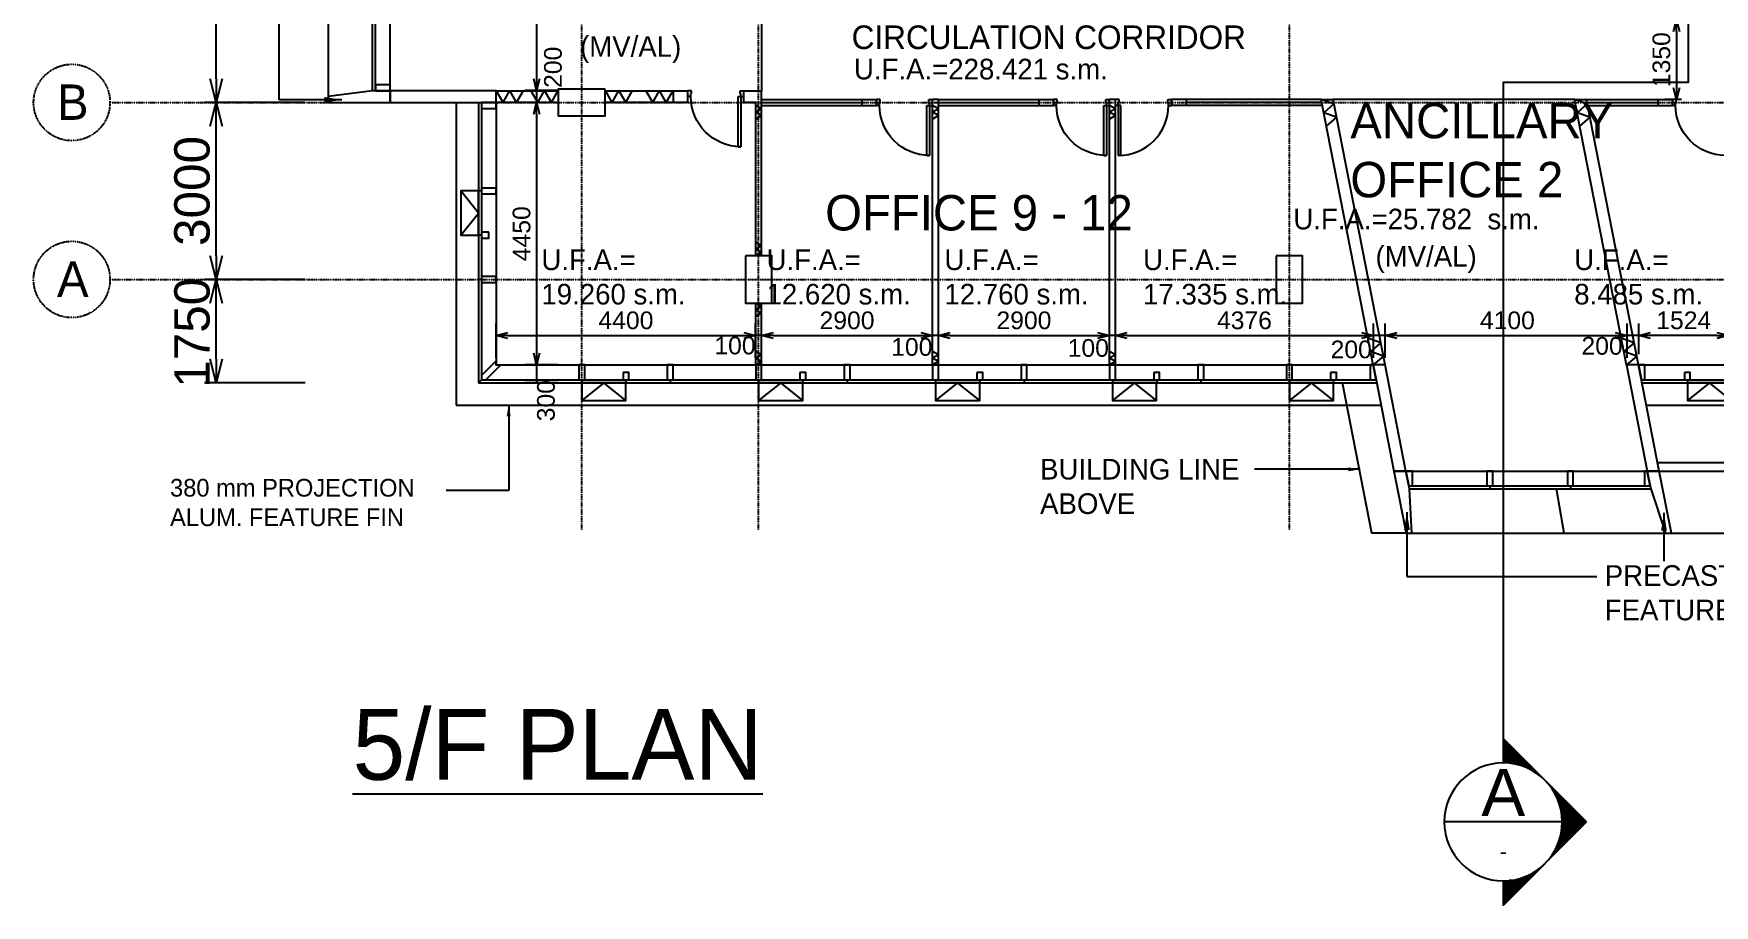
# Model space of a CAD drawing. Header units: millimetres. Extents: x 451 to 50135, y 300 to 56041.
# Drawn here: x 451 to 28955, y 300 to 15077 of the extents above; entities that cross this region are included whole.
import ezdxf
from ezdxf.enums import TextEntityAlignment as Align

# ---------------------------------------------------------------- set-up
doc = ezdxf.new("R2010")
doc.units = ezdxf.units.MM
doc.linetypes.add('DASHDOT', pattern=[1, 0.5, -0.25, 0, -0.25])
doc.layers.get('0').update_dxf_attribs({"color": 8})
doc.layers.get('Defpoints').update_dxf_attribs({"color": 8})
for name, color, linetype in [('DLN020__', 8, 'DASHDOT'), ('DLN030', 8, 'Continuous'), ('DLN030_1', 8, 'Continuous'), ('DLN040__', 8, 'Continuous'), ('DLN041_1', 8, 'Continuous'), ('DLN041__', 8, 'Continuous'), ('DLN052__', 8, 'Continuous'), ('DLN061__1', 8, 'Continuous'), ('DLN210__', 8, 'Continuous'), ('DLN220__', 8, 'Continuous'), ('DLN280__', 8, 'Continuous'), ('DLN314__', 8, 'Continuous'), ('DLN324__', 8, 'Continuous'), ('DLN325__', 8, 'Continuous'), ('FITDOOR', 8, 'Continuous'), ('MARK', 8, 'Continuous')]:
    doc.layers.add(name, color=color, linetype=linetype)
doc.styles.add('A_IAS_GRID$0$Standard', font='txt')
doc.styles.add('ROMANS', font='swissl.ttf')
doc.styles.add('SWIS721LT450', font='swissl.ttf')
doc.styles.add('SWIS721LT750', font='swissl.ttf')
doc.dimstyles.new('INTDIM', dxfattribs={"dimscale": 200, "dimtxt": 2.25, "dimasz": 1.5, "dimexe": 1, "dimexo": 0, "dimgap": 1, "dimtad": 1, "dimdec": 0, "dimrnd": 1, "dimzin": 1, "dimdsep": 46, "dimtxsty": 'SWIS721LT450', "dimcen": 1, "dimclrd": 256, "dimclre": 256, "dimclrt": 256, "dimaunit": 1, "dimadec": 3, "dimazin": 0, "dimtfac": 1, "dimtdec": 0, "dimtix": 1, "dimtmove": 2, "dimatfit": 0, "dimfxl": 1, "dimtolj": 1, "dimtzin": 0, "dimarcsym": 0})

# ---------------------------------------------------------------- blocks, each defined once
blk = doc.blocks.new('DIMARR')
for p, q in [((-1, 0.25), (0, 0)), ((-1, 0), (0, 0)), ((0, 0), (-1, -0.25))]:
    blk.add_line(p, q)
blk = doc.blocks.new('*D135')
at = {"layer": 'Defpoints', "color": 0, "transparency": 16777216}
for p in [(3548, 13910), (5257, 13910), (5257, 10910)]:
    blk.add_point(p, dxfattribs=at)
at = {"layer": 'DLN030_1', "lineweight": -2, "transparency": 16777216}
for p, q in [((5057, 13910), (3348, 13910)), ((3548, 11310), (3548, 13510)), ((5057, 10910), (3348, 10910))]:
    blk.add_line(p, q, dxfattribs=at)
at = {"layer": 'DLN030_1', "lineweight": -2, "transparency": 16777216, "xscale": 400, "yscale": 400, "zscale": 400}
for p, rotation in [((3548, 13910), 90), ((3548, 10910), 270)]:
    blk.add_blockref('DIMARR', p, dxfattribs=dict(at, rotation=rotation))
at = {"layer": 'DLN030_1', "transparency": 16777216, "insert": (3140, 12410), "char_height": 600, "attachment_point": 5, "rotation": 90, "style": 'SWIS721LT450'}
blk.add_mtext('\\A1;3000', dxfattribs=at)
blk = doc.blocks.new('*D136')
at = {"layer": 'Defpoints', "color": 0, "transparency": 16777216}
for p in [(3548, 22910), (5257, 22910), (5257, 13910)]:
    blk.add_point(p, dxfattribs=at)
at = {"layer": 'DLN030_1', "lineweight": -2, "transparency": 16777216}
for p, q in [((5057, 22910), (3348, 22910)), ((3548, 14310), (3548, 22510)), ((5057, 13910), (3348, 13910))]:
    blk.add_line(p, q, dxfattribs=at)
at = {"layer": 'DLN030_1', "lineweight": -2, "transparency": 16777216, "xscale": 400, "yscale": 400, "zscale": 400}
for p, rotation in [((3548, 22910), 90), ((3548, 13910), 270)]:
    blk.add_blockref('DIMARR', p, dxfattribs=dict(at, rotation=rotation))
at = {"layer": 'DLN030_1', "transparency": 16777216, "insert": (3140, 18410), "char_height": 600, "attachment_point": 5, "rotation": 90, "style": 'SWIS721LT450'}
blk.add_mtext('\\A1;9000', dxfattribs=at)
blk = doc.blocks.new('*D143')
at = {"layer": 'Defpoints', "color": 0, "transparency": 16777216}
for p in [(3548, 10910), (5257, 10910), (5257, 9160)]:
    blk.add_point(p, dxfattribs=at)
at = {"layer": 'DLN030_1', "lineweight": -2, "transparency": 16777216}
for p, q in [((5057, 10910), (3348, 10910)), ((3548, 9560), (3548, 10510)), ((5057, 9160), (3348, 9160))]:
    blk.add_line(p, q, dxfattribs=at)
at = {"layer": 'DLN030_1', "lineweight": -2, "transparency": 16777216, "xscale": 400, "yscale": 400, "zscale": 400}
for p, rotation in [((3548, 10910), 90), ((3548, 9160), 270)]:
    blk.add_blockref('DIMARR', p, dxfattribs=dict(at, rotation=rotation))
at = {"layer": 'DLN030_1', "transparency": 16777216, "insert": (3140, 10006), "char_height": 600, "attachment_point": 5, "rotation": 90, "style": 'SWIS721LT450'}
blk.add_mtext('\\A1;1750', dxfattribs=at)
blk = doc.blocks.new('*D164')
at = {"layer": 'Defpoints', "color": 0, "transparency": 16777216}
for p in [(27473, 9961), (23373, 9379), (27473, 9379)]:
    blk.add_point(p, dxfattribs=at)
at = {"layer": 'DLN030', "lineweight": -2, "transparency": 16777216}
for p, q in [((23373, 9579), (23373, 10161)), ((27473, 9579), (27473, 10161)), ((23573, 9961), (27273, 9961))]:
    blk.add_line(p, q, dxfattribs=at)
at = {"layer": 'DLN030', "lineweight": -2, "transparency": 16777216, "xscale": 200, "yscale": 200, "zscale": 200, "rotation": 180}
blk.add_blockref('DIMARR', (23373, 9961), dxfattribs=at)
at = {"layer": 'DLN030', "lineweight": -2, "transparency": 16777216, "xscale": 200, "yscale": 200, "zscale": 200}
blk.add_blockref('DIMARR', (27473, 9961), dxfattribs=at)
at = {"layer": 'DLN030', "transparency": 16777216, "insert": (25444, 10215), "char_height": 300, "attachment_point": 5, "style": 'SWIS721LT450'}
blk.add_mtext('\\A1;4100', dxfattribs=at)
blk = doc.blocks.new('*D166')
at = {"layer": 'Defpoints', "color": 0, "transparency": 16777216}
for p in [(23173, 9961), (18796, 9379), (23173, 9379)]:
    blk.add_point(p, dxfattribs=at)
at = {"layer": 'DLN030', "lineweight": -2, "transparency": 16777216}
for p, q in [((18796, 9579), (18796, 10161)), ((23173, 9579), (23173, 10161)), ((18996, 9961), (22973, 9961))]:
    blk.add_line(p, q, dxfattribs=at)
at = {"layer": 'DLN030', "lineweight": -2, "transparency": 16777216, "xscale": 200, "yscale": 200, "zscale": 200, "rotation": 180}
blk.add_blockref('DIMARR', (18796, 9961), dxfattribs=at)
at = {"layer": 'DLN030', "lineweight": -2, "transparency": 16777216, "xscale": 200, "yscale": 200, "zscale": 200}
blk.add_blockref('DIMARR', (23173, 9961), dxfattribs=at)
at = {"layer": 'DLN030', "transparency": 16777216, "insert": (20985, 10215), "char_height": 300, "attachment_point": 5, "style": 'SWIS721LT450'}
blk.add_mtext('\\A1;4376', dxfattribs=at)
blk = doc.blocks.new('*D167')
at = {"layer": 'Defpoints', "color": 0, "transparency": 16777216}
for p in [(18696, 9961), (15796, 9379), (18696, 9379)]:
    blk.add_point(p, dxfattribs=at)
at = {"layer": 'DLN030', "lineweight": -2, "transparency": 16777216}
for p, q in [((15796, 9579), (15796, 10161)), ((18696, 9579), (18696, 10161)), ((15996, 9961), (18496, 9961))]:
    blk.add_line(p, q, dxfattribs=at)
at = {"layer": 'DLN030', "lineweight": -2, "transparency": 16777216, "xscale": 200, "yscale": 200, "zscale": 200, "rotation": 180}
blk.add_blockref('DIMARR', (15796, 9961), dxfattribs=at)
at = {"layer": 'DLN030', "lineweight": -2, "transparency": 16777216, "xscale": 200, "yscale": 200, "zscale": 200}
blk.add_blockref('DIMARR', (18696, 9961), dxfattribs=at)
at = {"layer": 'DLN030', "transparency": 16777216, "insert": (17246, 10215), "char_height": 300, "attachment_point": 5, "style": 'SWIS721LT450'}
blk.add_mtext('\\A1;2900', dxfattribs=at)
blk = doc.blocks.new('*D168')
at = {"layer": 'Defpoints', "color": 0, "transparency": 16777216}
for p in [(15696, 9961), (12796, 9379), (15696, 9379)]:
    blk.add_point(p, dxfattribs=at)
at = {"layer": 'DLN030', "lineweight": -2, "transparency": 16777216}
for p, q in [((12796, 9579), (12796, 10161)), ((15696, 9579), (15696, 10161)), ((12996, 9961), (15496, 9961))]:
    blk.add_line(p, q, dxfattribs=at)
at = {"layer": 'DLN030', "lineweight": -2, "transparency": 16777216, "xscale": 200, "yscale": 200, "zscale": 200, "rotation": 180}
blk.add_blockref('DIMARR', (12796, 9961), dxfattribs=at)
at = {"layer": 'DLN030', "lineweight": -2, "transparency": 16777216, "xscale": 200, "yscale": 200, "zscale": 200}
blk.add_blockref('DIMARR', (15696, 9961), dxfattribs=at)
at = {"layer": 'DLN030', "transparency": 16777216, "insert": (14246, 10215), "char_height": 300, "attachment_point": 5, "style": 'SWIS721LT450'}
blk.add_mtext('\\A1;2900', dxfattribs=at)
blk = doc.blocks.new('*D169')
at = {"layer": 'Defpoints', "color": 0, "transparency": 16777216}
for p in [(23173, 9961), (23173, 9379), (23373, 9379)]:
    blk.add_point(p, dxfattribs=at)
at = {"layer": 'DLN030', "lineweight": -2, "transparency": 16777216}
for p, q in [((23173, 9579), (23173, 10161)), ((23373, 9579), (23373, 10161)), ((23373, 9961), (23173, 9961))]:
    blk.add_line(p, q, dxfattribs=at)
at = {"layer": 'DLN030', "transparency": 16777216, "insert": (22796, 9722), "char_height": 300, "attachment_point": 5, "style": 'SWIS721LT450'}
blk.add_mtext('\\A1;200', dxfattribs=at)
blk = doc.blocks.new('*D170')
at = {"layer": 'Defpoints', "color": 0, "transparency": 16777216}
for p in [(18696, 9961), (18696, 9379), (18796, 9379)]:
    blk.add_point(p, dxfattribs=at)
at = {"layer": 'DLN030', "lineweight": -2, "transparency": 16777216}
for p, q in [((18696, 9579), (18696, 10161)), ((18796, 9579), (18796, 10161)), ((18796, 9961), (18696, 9961))]:
    blk.add_line(p, q, dxfattribs=at)
at = {"layer": 'DLN030', "transparency": 16777216, "insert": (18337, 9747), "char_height": 300, "attachment_point": 5, "style": 'SWIS721LT450'}
blk.add_mtext('\\A1;100', dxfattribs=at)
blk = doc.blocks.new('*D171')
at = {"layer": 'Defpoints', "color": 0, "transparency": 16777216}
for p in [(15696, 9961), (15696, 9379), (15796, 9379)]:
    blk.add_point(p, dxfattribs=at)
at = {"layer": 'DLN030', "lineweight": -2, "transparency": 16777216}
for p, q in [((15696, 9579), (15696, 10161)), ((15796, 9579), (15796, 10161)), ((15796, 9961), (15696, 9961))]:
    blk.add_line(p, q, dxfattribs=at)
at = {"layer": 'DLN030', "transparency": 16777216, "insert": (15344, 9764), "char_height": 300, "attachment_point": 5, "style": 'SWIS721LT450'}
blk.add_mtext('\\A1;100', dxfattribs=at)
blk = doc.blocks.new('*D172')
at = {"layer": 'Defpoints', "color": 0, "transparency": 16777216}
for p in [(12696, 9961), (12696, 9379), (12796, 9379)]:
    blk.add_point(p, dxfattribs=at)
at = {"layer": 'DLN030', "lineweight": -2, "transparency": 16777216}
for p, q in [((12696, 9579), (12696, 10161)), ((12796, 9579), (12796, 10161)), ((12796, 9961), (12696, 9961))]:
    blk.add_line(p, q, dxfattribs=at)
at = {"layer": 'DLN030', "transparency": 16777216, "insert": (12345, 9788), "char_height": 300, "attachment_point": 5, "style": 'SWIS721LT450'}
blk.add_mtext('\\A1;100', dxfattribs=at)
blk = doc.blocks.new('*D173')
at = {"layer": 'Defpoints', "color": 0, "transparency": 16777216}
for p in [(12696, 9961), (8296, 9379), (12696, 9379)]:
    blk.add_point(p, dxfattribs=at)
at = {"layer": 'DLN030', "lineweight": -2, "transparency": 16777216}
for p, q in [((8296, 9579), (8296, 10161)), ((12696, 9579), (12696, 10161)), ((8496, 9961), (12496, 9961))]:
    blk.add_line(p, q, dxfattribs=at)
at = {"layer": 'DLN030', "lineweight": -2, "transparency": 16777216, "xscale": 200, "yscale": 200, "zscale": 200, "rotation": 180}
blk.add_blockref('DIMARR', (8296, 9961), dxfattribs=at)
at = {"layer": 'DLN030', "lineweight": -2, "transparency": 16777216, "xscale": 200, "yscale": 200, "zscale": 200}
blk.add_blockref('DIMARR', (12696, 9961), dxfattribs=at)
at = {"layer": 'DLN030', "transparency": 16777216, "insert": (10496, 10215), "char_height": 300, "attachment_point": 5, "style": 'SWIS721LT450'}
blk.add_mtext('\\A1;4400', dxfattribs=at)
blk = doc.blocks.new('*D188')
at = {"layer": 'Defpoints', "color": 0, "transparency": 16777216}
for p in [(9548, 18210), (8982, 14110), (9548, 14110)]:
    blk.add_point(p, dxfattribs=at)
at = {"layer": 'DLN030', "lineweight": -2, "transparency": 16777216}
for p, q in [((9348, 18210), (8782, 18210)), ((8982, 18010), (8982, 14310)), ((9348, 14110), (8782, 14110))]:
    blk.add_line(p, q, dxfattribs=at)
at = {"layer": 'DLN030', "lineweight": -2, "transparency": 16777216, "xscale": 200, "yscale": 200, "zscale": 200}
for p, rotation in [((8982, 18210), 90), ((8982, 14110), 270)]:
    blk.add_blockref('DIMARR', p, dxfattribs=dict(at, rotation=rotation))
at = {"layer": 'DLN030', "transparency": 16777216, "insert": (8727, 16160), "char_height": 300, "attachment_point": 5, "rotation": 90, "style": 'SWIS721LT450'}
blk.add_mtext('\\A1;4100', dxfattribs=at)
blk = doc.blocks.new('*D189')
at = {"layer": 'Defpoints', "color": 0, "transparency": 16777216}
for p in [(9548, 14110), (8982, 13910), (9548, 13910)]:
    blk.add_point(p, dxfattribs=at)
at = {"layer": 'DLN030', "lineweight": -2, "transparency": 16777216}
for p, q in [((9348, 14110), (8782, 14110)), ((8982, 14110), (8982, 13910)), ((9348, 13910), (8782, 13910))]:
    blk.add_line(p, q, dxfattribs=at)
at = {"layer": 'DLN030', "transparency": 16777216, "insert": (9260, 14506), "char_height": 300, "attachment_point": 5, "rotation": 90, "style": 'SWIS721LT450'}
blk.add_mtext('\\A1;200', dxfattribs=at)
blk = doc.blocks.new('*D190')
at = {"layer": 'Defpoints', "color": 0, "transparency": 16777216}
for p in [(9548, 13910), (8982, 9460), (9548, 9460)]:
    blk.add_point(p, dxfattribs=at)
at = {"layer": 'DLN030', "lineweight": -2, "transparency": 16777216}
for p, q in [((9348, 13910), (8782, 13910)), ((8982, 13710), (8982, 9660)), ((9348, 9460), (8782, 9460))]:
    blk.add_line(p, q, dxfattribs=at)
at = {"layer": 'DLN030', "lineweight": -2, "transparency": 16777216, "xscale": 200, "yscale": 200, "zscale": 200}
for p, rotation in [((8982, 13910), 90), ((8982, 9460), 270)]:
    blk.add_blockref('DIMARR', p, dxfattribs=dict(at, rotation=rotation))
at = {"layer": 'DLN030', "transparency": 16777216, "insert": (8727, 11685), "char_height": 300, "attachment_point": 5, "rotation": 90, "style": 'SWIS721LT450'}
blk.add_mtext('\\A1;4450', dxfattribs=at)
blk = doc.blocks.new('*D191')
at = {"layer": 'Defpoints', "color": 0, "transparency": 16777216}
for p in [(9548, 9460), (8982, 9160), (9548, 9160)]:
    blk.add_point(p, dxfattribs=at)
at = {"layer": 'DLN030', "lineweight": -2, "transparency": 16777216}
for p, q in [((9348, 9460), (8782, 9460)), ((8982, 9460), (8982, 9160)), ((9348, 9160), (8782, 9160))]:
    blk.add_line(p, q, dxfattribs=at)
at = {"layer": 'DLN030', "transparency": 16777216, "insert": (9141, 8855), "char_height": 300, "attachment_point": 5, "rotation": 90, "style": 'SWIS721LT450'}
blk.add_mtext('\\A1;300', dxfattribs=at)
blk = doc.blocks.new('*D195')
at = {"layer": 'Defpoints', "color": 0, "transparency": 16777216}
for p in [(27673, 9961), (27673, 9570), (29196, 9444)]:
    blk.add_point(p, dxfattribs=at)
at = {"layer": 'DLN030', "lineweight": -2, "transparency": 16777216}
for p, q in [((27673, 9770), (27673, 10161)), ((29196, 9644), (29196, 10161)), ((28996, 9961), (27873, 9961))]:
    blk.add_line(p, q, dxfattribs=at)
at = {"layer": 'DLN030', "lineweight": -2, "transparency": 16777216, "xscale": 200, "yscale": 200, "zscale": 200, "rotation": 180}
blk.add_blockref('DIMARR', (27673, 9961), dxfattribs=at)
at = {"layer": 'DLN030', "lineweight": -2, "transparency": 16777216, "xscale": 200, "yscale": 200, "zscale": 200}
blk.add_blockref('DIMARR', (29196, 9961), dxfattribs=at)
at = {"layer": 'DLN030', "transparency": 16777216, "insert": (28435, 10215), "char_height": 300, "attachment_point": 5, "style": 'SWIS721LT450'}
blk.add_mtext('\\A1;1524', dxfattribs=at)
blk = doc.blocks.new('*D197')
at = {"layer": 'Defpoints', "color": 0, "transparency": 16777216}
for p in [(27473, 9961), (27473, 9454), (27673, 9444)]:
    blk.add_point(p, dxfattribs=at)
at = {"layer": 'DLN030', "lineweight": -2, "transparency": 16777216}
for p, q in [((27473, 9654), (27473, 10161)), ((27673, 9644), (27673, 10161)), ((27673, 9961), (27473, 9961))]:
    blk.add_line(p, q, dxfattribs=at)
at = {"layer": 'DLN030', "transparency": 16777216, "insert": (27050, 9782), "char_height": 300, "attachment_point": 5, "style": 'SWIS721LT450'}
blk.add_mtext('\\A1;200', dxfattribs=at)
blk = doc.blocks.new('DR1CR2')
at = {"layer": 'FITDOOR'}
for p, q in [((-50, 0), (-50, -50)), ((-50, 0), (0, 0)), ((0, 0), (0, -25)), ((-62.5, -50), (-50, -50)), ((-62.5, -50), (-62.5, -100)), ((-62.5, -100), (0, -100)), ((-12, -25), (0, -25)), ((-12, -75), (0, -75)), ((0, -75), (0, -100))]:
    blk.add_line(p, q, dxfattribs=at)
blk = doc.blocks.new('DR1AD')
at = {"layer": 'FITDOOR'}
for p, q in [((-45, 1), (0, 1)), ((-45, 1), (-45, 0)), ((0, 0), (0, 1)), ((-45, 0), (0, 0))]:
    blk.add_line(p, q, dxfattribs=at)
blk = doc.blocks.new('DR1AM')
at = {"layer": 'FITDOOR'}
blk.add_arc((0, 0), 1, 90, 180, dxfattribs=at)
blk = doc.blocks.new('DR1CL2')
at = {"layer": 'FITDOOR'}
for p, q in [((50, 0), (0, 0)), ((0, 0), (0, -25)), ((50, 0), (50, -50)), ((12, -25), (0, -25)), ((0, -75), (0, -100)), ((12, -75), (0, -75)), ((62.5, -100), (0, -100)), ((62.5, -50), (50, -50)), ((62.5, -50), (62.5, -100))]:
    blk.add_line(p, q, dxfattribs=at)
blk = doc.blocks.new('*D65')
at = {"layer": 'Defpoints', "color": 0, "transparency": 16777216}
for p in [(28885, 15310), (28312, 13960), (28597, 13960)]:
    blk.add_point(p, dxfattribs=at)
at = {"layer": 'DLN030', "lineweight": -2, "transparency": 16777216}
for p, q in [((28685, 15310), (28112, 15310)), ((28312, 15110), (28312, 14160)), ((28397, 13960), (28112, 13960))]:
    blk.add_line(p, q, dxfattribs=at)
at = {"layer": 'DLN030', "lineweight": -2, "transparency": 16777216, "xscale": 200, "yscale": 200, "zscale": 200}
for p, rotation in [((28312, 15310), 90), ((28312, 13960), 270)]:
    blk.add_blockref('DIMARR', p, dxfattribs=dict(at, rotation=rotation))
at = {"layer": 'DLN030', "transparency": 16777216, "insert": (28058, 14635), "char_height": 300, "attachment_point": 5, "rotation": 90, "style": 'SWIS721LT450'}
blk.add_mtext('\\A1;1350', dxfattribs=at)
blk = doc.blocks.new('*X23')
for p, q in [((65877, 54738), (66066, 54738)), ((65889, 54750), (66066, 54750)), ((65902, 54762), (66066, 54762)), ((65914, 54775), (66066, 54775)), ((65927, 54788), (66066, 54788)), ((65939, 54800), (66066, 54800)), ((65952, 54812), (66066, 54812)), ((65964, 54825), (66066, 54825)), ((65977, 54838), (66066, 54838)), ((65989, 54850), (66066, 54850)), ((66002, 54862), (66066, 54862)), ((66014, 54875), (66066, 54875)), ((66027, 54888), (66066, 54888)), ((66039, 54900), (66066, 54900)), ((66052, 54912), (66066, 54912)), ((66064, 54925), (66066, 54925)), ((65664, 54525), (65708, 54525)), ((65677, 54538), (65732, 54538)), ((65689, 54550), (65758, 54550)), ((65702, 54562), (65788, 54562)), ((65714, 54575), (65821, 54575)), ((65727, 54588), (65861, 54588)), ((65739, 54600), (65912, 54600)), ((65752, 54612), (65993, 54612)), ((65764, 54625), (66066, 54625)), ((65777, 54638), (66066, 54638)), ((65789, 54650), (66066, 54650)), ((65802, 54662), (66066, 54662)), ((65814, 54675), (66066, 54675)), ((65827, 54688), (66066, 54688)), ((65839, 54700), (66066, 54700)), ((65852, 54712), (66066, 54712)), ((65864, 54725), (66066, 54725)), ((65439, 54300), (65454, 54300)), ((65452, 54312), (65463, 54312)), ((65464, 54325), (65473, 54325)), ((65477, 54338), (65483, 54338)), ((65489, 54350), (65493, 54350)), ((65502, 54362), (65504, 54362)), ((65514, 54375), (65515, 54375)), ((65527, 54388), (65527, 54388)), ((65552, 54412), (65552, 54412)), ((65564, 54425), (65566, 54425)), ((65577, 54438), (65580, 54438)), ((65589, 54450), (65595, 54450)), ((65602, 54462), (65611, 54462)), ((65614, 54475), (65628, 54475)), ((65627, 54488), (65646, 54488)), ((65639, 54500), (65665, 54500)), ((65652, 54512), (65686, 54512)), ((65227, 54088), (65349, 54088)), ((65239, 54100), (65353, 54100)), ((65252, 54112), (65357, 54112)), ((65264, 54125), (65362, 54125)), ((65277, 54138), (65367, 54138)), ((65289, 54150), (65372, 54150)), ((65302, 54162), (65377, 54162)), ((65314, 54175), (65382, 54175)), ((65327, 54188), (65388, 54188)), ((65339, 54200), (65394, 54200)), ((65352, 54212), (65401, 54212)), ((65364, 54225), (65407, 54225)), ((65377, 54238), (65414, 54238)), ((65389, 54250), (65422, 54250)), ((65402, 54262), (65429, 54262)), ((65414, 54275), (65437, 54275)), ((65427, 54288), (65445, 54288)), ((65014, 53875), (65316, 53875)), ((65027, 53888), (65316, 53888)), ((65039, 53900), (65317, 53900)), ((65052, 53912), (65317, 53912)), ((65064, 53925), (65318, 53925)), ((65077, 53938), (65319, 53938)), ((65089, 53950), (65321, 53950)), ((65102, 53962), (65322, 53962)), ((65114, 53975), (65324, 53975)), ((65127, 53988), (65326, 53988)), ((65139, 54000), (65328, 54000)), ((65152, 54012), (65330, 54012)), ((65164, 54025), (65333, 54025)), ((65177, 54038), (65336, 54038)), ((65189, 54050), (65339, 54050)), ((65202, 54062), (65342, 54062)), ((65214, 54075), (65346, 54075)), ((65009, 53862), (65316, 53862)), ((65021, 53850), (65316, 53850)), ((65034, 53838), (65316, 53838)), ((65046, 53825), (65317, 53825)), ((65059, 53812), (65318, 53812)), ((65071, 53800), (65319, 53800)), ((65084, 53788), (65320, 53788)), ((65096, 53775), (65321, 53775)), ((65109, 53762), (65323, 53762)), ((65121, 53750), (65325, 53750)), ((65134, 53738), (65327, 53738)), ((65146, 53725), (65329, 53725)), ((65159, 53712), (65332, 53712)), ((65171, 53700), (65334, 53700)), ((65184, 53688), (65337, 53688)), ((65196, 53675), (65341, 53675)), ((65209, 53662), (65344, 53662)), ((65221, 53650), (65348, 53650)), ((65234, 53638), (65352, 53638)), ((65246, 53625), (65356, 53625)), ((65259, 53612), (65360, 53612)), ((65271, 53600), (65365, 53600)), ((65284, 53588), (65369, 53588)), ((65296, 53575), (65375, 53575)), ((65309, 53562), (65380, 53562)), ((65321, 53550), (65386, 53550)), ((65334, 53538), (65392, 53538)), ((65346, 53525), (65398, 53525)), ((65359, 53512), (65404, 53512)), ((65371, 53500), (65411, 53500)), ((65384, 53488), (65418, 53488)), ((65396, 53475), (65426, 53475)), ((65409, 53462), (65434, 53462)), ((65421, 53450), (65442, 53450)), ((65434, 53438), (65450, 53438)), ((65446, 53425), (65459, 53425)), ((65459, 53412), (65469, 53412)), ((65471, 53400), (65478, 53400)), ((65484, 53388), (65488, 53388)), ((65496, 53375), (65499, 53375)), ((65509, 53362), (65510, 53362)), ((65521, 53350), (65522, 53350)), ((65546, 53325), (65546, 53325)), ((65559, 53312), (65560, 53312)), ((65571, 53300), (65574, 53300)), ((65584, 53288), (65589, 53288)), ((65596, 53275), (65604, 53275)), ((65609, 53262), (65621, 53262)), ((65621, 53250), (65638, 53250)), ((65634, 53238), (65657, 53238)), ((65646, 53225), (65677, 53225)), ((65659, 53212), (65698, 53212)), ((65671, 53200), (65721, 53200)), ((65684, 53188), (65746, 53188)), ((65696, 53175), (65774, 53175)), ((65709, 53162), (65806, 53162)), ((65721, 53150), (65843, 53150)), ((65734, 53138), (65888, 53138)), ((65746, 53125), (65950, 53125)), ((65759, 53112), (66066, 53112)), ((65771, 53100), (66066, 53100)), ((65784, 53088), (66066, 53088)), ((65796, 53075), (66066, 53075)), ((65809, 53062), (66066, 53062)), ((65821, 53050), (66066, 53050)), ((65834, 53038), (66066, 53038)), ((65846, 53025), (66066, 53025)), ((65859, 53012), (66066, 53012)), ((65871, 53000), (66066, 53000)), ((65884, 52988), (66066, 52988)), ((65896, 52975), (66066, 52975)), ((65909, 52962), (66066, 52962)), ((65921, 52950), (66066, 52950)), ((65934, 52938), (66066, 52938)), ((65946, 52925), (66066, 52925)), ((65959, 52912), (66066, 52912)), ((65971, 52900), (66066, 52900)), ((65984, 52888), (66066, 52888)), ((65996, 52875), (66066, 52875)), ((66009, 52862), (66066, 52862)), ((66021, 52850), (66066, 52850)), ((66034, 52838), (66066, 52838)), ((66046, 52825), (66066, 52825)), ((66059, 52812), (66066, 52812))]:
    blk.add_line(p, q)
blk = doc.blocks.new('SECDR')
at = {"layer": 'MARK'}
for p, q in [((0, 0), (0, -1)), ((1.414, -2), (0, -0.586)), ((1, -2), (-1, -2)), ((1.414, -2), (0, -3.414)), ((0, -3), (0, -3.414))]:
    blk.add_line(p, q, dxfattribs=at)
for start, end in [(90, 270), (270, 90)]:
    blk.add_arc((0, -2), 1, start, end, dxfattribs=at)
at = {"layer": 'MARK', "xscale": 0.001333333333604969, "yscale": 0.001333333333604969, "zscale": 0.001333333333604969, "rotation": 180}
blk.add_blockref('*X23', (88.088, 69.821), dxfattribs=at)
at = {"layer": 'MARK', "style": 'ROMANS'}
for tag, height, p in [('SECDR1', 0.8, (0, -1.5)), ('SECDR2', 0.267, (0, -2.5))]:
    blk.add_attdef(tag, text='', height=height, dxfattribs=at).set_placement(p, align=Align.MIDDLE)
blk = doc.blocks.new('A$C75032E79')
at = {"layer": 'DLN314__', "ltscale": 0.05}
blk.add_lwpolyline([(-750, 0), (0, 0), (0, 300), (-750, 300)], close=True, dxfattribs=at)
blk.add_lwpolyline([(-750, 300), (-375, 0), (0, 300)], dxfattribs=at)
blk = doc.blocks.new('MAGENTA')
at = {"layer": 'DLN314__'}
blk.add_line((-212508, -468222), (-212508, -468172), dxfattribs=at)
blk.add_lwpolyline([(-212458, -468472), (-212458, -468222), (-212558, -468222), (-212558, -468472)], close=True, dxfattribs=at)
blk = doc.blocks.new('MAGETA-2')
at = {"layer": 'DLN314__'}
blk.add_line((-211908, -468637), (-211908, -468587), dxfattribs=at)
blk.add_lwpolyline([(-211858, -468762), (-211858, -468637), (-211958, -468637), (-211958, -468762)], close=True, dxfattribs=at)
blk = doc.blocks.new('MAGENTA-3')
at = {"layer": 'DLN314__'}
blk.add_line((-214208, -468222), (-214258, -468172), dxfattribs=at)
blk.add_lwpolyline([(-213958, -468543), (-213958, -468472), (-213887, -468472), (-214137, -468222), (-214208, -468222), (-214208, -468293)], close=True, dxfattribs=at)
blk = doc.blocks.new('w')
at = {"layer": 'DLN061__1'}
for p, q in [((-380707, -515975), (-380854, -515719)), ((-380707, -515975), (-380559, -515719)), ((-380411, -515975), (-380559, -515719)), ((-380411, -515975), (-380263, -515719))]:
    blk.add_line(p, q, dxfattribs=at)

msp = doc.modelspace()

# ---------------------------------------------------------------- linework, layer by layer
at = {"layer": 'DLN020__'}
for p, q in [((9746.5, 6659.8), (9746.5, 51909.8)), ((12746.5, 6659.8), (12746.5, 51909.8)), ((21746.5, 6659.8), (21746.5, 51909.8)), ((1746.5, 13909.8), (45496.5, 13909.8)), ((1746.5, 10909.8), (45496.5, 10909.8))]:
    msp.add_line(p, q, dxfattribs=at)
for centre in [(1098.9, 13909.8), (1098.9, 10909.8)]:
    msp.add_circle(centre, 647.6, dxfattribs=at)
at = {"layer": 'DLN052__', "ltscale": 0.05}
msp.add_lwpolyline([(28509.6, 17021.2), (28509.6, 14248.3), (25374.5, 14248.3), (25374.5, 3714.3)], dxfattribs=at)
at = {"layer": 'DLN210__'}
for p, q in [((5446.5, 18309.8), (5446.5, 14010.4)), ((27991.2, 7809.8), (38246.5, 7809.8)), ((28020.6, 7659.8), (38246.5, 7659.8)), ((26409, 6609.8), (26275.1, 7359.8)), ((23826.5, 6609.8), (28126.5, 6609.8)), ((28226.5, 6609.8), (38246.5, 6609.8))]:
    msp.add_line(p, q, dxfattribs=at)
for points in [[(6496.5, 14109.8), (6246.5, 14109.8), (6196.5, 14109.8), (5446.5, 14010.4), (5446.5, 13909.8), (6496.5, 13909.8)], [(23783.2, 7359.8), (23724.4, 7659.8), (23520.6, 7659.8), (23726.5, 6609.8), (23826.5, 6609.8)], [(28020.6, 7659.8), (27816.8, 7659.8), (27865.8, 7409.8), (27875.6, 7359.8), (28126.5, 6609.8), (28226.5, 6609.8)]]:
    msp.add_lwpolyline(points, close=True, dxfattribs=at)
at = {"layer": 'DLN220__', "ltscale": 0.05}
for p, q in [((12796.5, 18209.8), (12796.5, 14109.8)), ((26581.5, 13959.8), (22489.1, 13959.8))]:
    msp.add_line(p, q, dxfattribs=at)
at = {"layer": 'DLN220__'}
for p, q in [((8296.5, 14109.8), (9346.5, 14109.8)), ((10146.5, 14109.8), (11546.5, 14109.8)), ((11296.5, 14109.8), (11296.5, 13909.8)), ((11546.5, 13909.8), (11546.5, 14109.8)), ((12496.5, 14109.8), (12796.5, 14109.8)), ((12496.5, 13909.8), (12496.5, 14109.8)), ((12796.5, 11309.8), (12796.5, 14109.8)), ((9346.5, 13909.8), (8296.5, 13909.8)), ((11546.5, 13909.8), (10146.5, 13909.8)), ((12696.5, 13909.8), (12496.5, 13909.8)), ((12696.5, 11309.8), (12696.5, 13909.8)), ((14496.5, 13959.8), (14746.5, 13959.8)), ((14496.5, 13959.8), (14496.5, 13859.8)), ((14496.5, 13859.8), (14746.5, 13859.8)), ((14746.5, 13859.8), (14746.5, 13959.8)), ((14746.5, 13859.8), (14746.5, 13959.8)), ((14746.5, 13859.8), (14746.5, 13959.8)), ((14746.5, 13859.8), (14746.5, 13959.8)), ((14746.5, 13959.8), (14746.5, 13859.8)), ((14746.5, 13959.8), (14746.5, 13859.8)), ((15796.5, 13959.8), (15696.5, 13959.8)), ((15696.5, 9459.8), (15696.5, 13959.8)), ((15796.5, 9459.8), (15796.5, 13959.8)), ((17496.5, 13959.8), (17746.5, 13959.8)), ((17496.5, 13959.8), (17496.5, 13859.8)), ((17496.5, 13859.8), (17746.5, 13859.8)), ((17746.5, 13859.8), (17746.5, 13959.8)), ((17746.5, 13959.8), (17746.5, 13859.8)), ((17746.5, 13959.8), (17746.5, 13859.8)), ((18796.5, 13959.8), (18696.5, 13959.8)), ((18696.5, 9459.8), (18696.5, 13959.8)), ((18796.5, 9459.8), (18796.5, 13959.8)), ((19746.5, 13859.8), (19746.5, 13959.8)), ((19746.5, 13959.8), (19746.5, 13859.8)), ((19996.5, 13959.8), (19746.5, 13959.8)), ((19746.5, 13959.8), (19746.5, 13859.8)), ((19996.5, 13859.8), (19746.5, 13859.8)), ((19996.5, 13959.8), (19996.5, 13859.8)), ((22285.3, 13959.8), (22489.1, 13959.8)), ((23167.7, 9459.8), (22285.3, 13959.8)), ((23371.5, 9459.8), (22489.1, 13959.8)), ((27463.9, 9459.8), (26581.5, 13959.8)), ((26581.5, 13959.8), (26785.3, 13959.8)), ((27667.7, 9459.8), (26785.3, 13959.8)), ((27996.5, 13959.8), (28246.5, 13959.8)), ((27996.5, 13959.8), (27996.5, 13859.8)), ((27996.5, 13859.8), (28246.5, 13859.8)), ((28246.5, 13859.8), (28246.5, 13959.8)), ((28246.5, 13959.8), (28246.5, 13859.8)), ((28246.5, 13959.8), (28246.5, 13859.8)), ((12696.5, 9459.8), (12696.5, 10509.8)), ((12796.5, 9459.8), (12796.5, 10509.8))]:
    msp.add_line(p, q, dxfattribs=at)
at = {"layer": 'DLN220__', "ltscale": 0.05}
msp.add_lwpolyline([(23726.5, 6609.8), (23146.4, 6609.8), (22646.4, 9159.8)], dxfattribs=at)
at = {"layer": 'DLN280__'}
for points in [[(8296.5, 14109.8), (6496.5, 14109.8), (6496.5, 13909.8), (8296.5, 13909.8)], [(10146.5, 14134.8), (9346.5, 14134.8), (9346.5, 13684.8), (10146.5, 13684.8)], [(12521.5, 11309.8), (12521.5, 10509.8), (12971.5, 10509.8), (12971.5, 11309.8)], [(21521.5, 11309.8), (21521.5, 10509.8), (21971.5, 10509.8), (21971.5, 11309.8)], [(23371.5, 9459.8), (23167.7, 9459.8), (23216.7, 9209.8), (23520.6, 7659.8), (23724.4, 7659.8)], [(27667.7, 9459.8), (27463.9, 9459.8), (27816.8, 7659.8), (28020.6, 7659.8)]]:
    msp.add_lwpolyline(points, close=True, dxfattribs=at)
at = {"layer": 'DLN314__'}
for p, q in [((6196.5, 14109.8), (6196.5, 18209.8)), ((6246.5, 14109.8), (6246.5, 18209.8)), ((6496.5, 14109.8), (6496.5, 18209.8)), ((7616.5, 13909.8), (7616.5, 8779.8)), ((7996.5, 13909.8), (7996.5, 9159.8)), ((8046.5, 13909.8), (8046.5, 9209.8)), ((8296.5, 13909.8), (8296.5, 9459.8)), ((8296.5, 9459.8), (23167.7, 9459.8)), ((27667.7, 9459.8), (42696.5, 9459.8)), ((7996.5, 9159.8), (23226.5, 9159.8)), ((8046.5, 9209.8), (23216.7, 9209.8)), ((27716.7, 9209.8), (42946.5, 9209.8)), ((27726.5, 9159.8), (42996.5, 9159.8)), ((7616.5, 8779.8), (23301, 8779.8)), ((27801, 8779.8), (43376.5, 8779.8)), ((23724.4, 7659.8), (27816.8, 7659.8)), ((23773.4, 7409.8), (27865.8, 7409.8)), ((23783.2, 7359.8), (27875.6, 7359.8)), ((23783.2, 7359.8), (27875.6, 7359.8))]:
    msp.add_line(p, q, dxfattribs=at)
for points in [[(6496.5, 14209.8), (6246.5, 14209.8), (6246.5, 14109.8), (6496.5, 14109.8)], [(8296.5, 13909.8), (8046.5, 13909.8), (8046.5, 13809.8), (8296.5, 13809.8)], [(23117.7, 9459.8), (23117.7, 9209.8), (23216.7, 9209.8), (23167.7, 9459.8)], [(27667.7, 9459.8), (27716.7, 9209.8), (27776.5, 9209.8), (27776.5, 9459.8)], [(23724.4, 7659.8), (23773.4, 7409.8), (23833.2, 7409.8), (23833.2, 7659.8)], [(27766.8, 7659.8), (27766.8, 7409.8), (27865.8, 7409.8), (27816.8, 7659.8)]]:
    msp.add_lwpolyline(points, close=True, dxfattribs=at)
at = {"layer": 'DLN324__'}
for p, q in [((12796.5, 13959.8), (14496.5, 13959.8)), ((12796.5, 13909.8), (14496.5, 13909.8)), ((12796.5, 13859.8), (14496.5, 13859.8)), ((15796.5, 13959.8), (17496.5, 13959.8)), ((15796.5, 13909.8), (17496.5, 13909.8)), ((15796.5, 13859.8), (17496.5, 13859.8)), ((22285.3, 13959.8), (19996.5, 13959.8)), ((22295.1, 13909.8), (19996.5, 13909.8)), ((22304.9, 13859.8), (19996.5, 13859.8)), ((26785.3, 13959.8), (27996.5, 13959.8)), ((26795.1, 13909.8), (27996.5, 13909.8)), ((26804.9, 13859.8), (27996.5, 13859.8))]:
    msp.add_line(p, q, dxfattribs=at)

# ---------------------------------------------------------------- block references
at = {"layer": 'DLN052__', "ltscale": 0.05, "xscale": 1000, "yscale": 1000, "zscale": 1000}
msp.add_blockref('SECDR', (25374.5, 3714.3), dxfattribs=at).add_auto_attribs({'SECDR1': 'A', 'SECDR2': '-'})
at = {"layer": 'DLN061__1', "xscale": 0.78125, "yscale": 0.78125, "zscale": 0.78125}
for p in [(305839, 417015.6), (306427.2, 417015.6), (307689, 417015.6), (308377.2, 417015.6)]:
    msp.add_blockref('w', p, dxfattribs=at)
at = {"layer": 'DLN061__1'}
for p, xscale, yscale, zscale, rotation in [((-430258, 227956.7), 0.7812500000071383, 0.7812500000071383, 0.7812500000071383, 101.0946761573562), ((-425961.8, 227956.7), 0.7812500000071383, 0.7812500000071383, 0.7812500000071383, 101.0946761573562), ((-188756.4, 162400.1), 0.390625, 0.390625, 0.390625, 90), ((-185756.4, 162400.1), 0.390625, 0.390625, 0.390625, 90), ((-182756.4, 162400.1), 0.390625, 0.390625, 0.390625, 90), ((-188756.4, 160081), 0.390625, 0.390625, 0.390625, 90), ((-188756.4, 159050.1), 0.390625, 0.390625, 0.390625, 90), ((-429464.4, 223909.9), 0.7812500000071383, 0.7812500000071383, 0.7812500000071383, 101.0946761573562), ((-425168.2, 223909.9), 0.7812500000071383, 0.7812500000071383, 0.7812500000071383, 101.0946761573562), ((-188756.4, 158231), 0.390625, 0.390625, 0.390625, 90), ((-185756.4, 158231), 0.390625, 0.390625, 0.390625, 90), ((-182756.4, 158231), 0.390625, 0.390625, 0.390625, 90)]:
    msp.add_blockref('w', p, dxfattribs=dict(at, xscale=xscale, yscale=yscale, zscale=zscale, rotation=rotation))
at = {"layer": 'DLN314__', "ltscale": 0.05}
for p, rotation in [((7996.5, 12409.8), 90), ((9746.5, 9159.8), 180), ((12746.5, 9159.8), 180), ((15746.5, 9159.8), 180), ((18746.5, 9159.8), 180), ((21746.5, 9159.8), 180), ((28496.5, 9159.8), 180)]:
    msp.add_blockref('A$C75032E79', p, dxfattribs=dict(at, rotation=rotation))
at = {"layer": 'DLN314__'}
for name, p, rotation in [('MAGENTA', (-460175.5, 224917.3), 90), ('MAGETA-2', (-460590.3, 223567.5), 90), ('MAGENTA', (-460175.5, 223417.3), 90), ('MAGENTA-3', (-460175.5, 223417.3), 90.00000004009844), ('MAGENTA', (-202761, -459012.2), 180), ('MAGENTA', (-201261, -459012.2), 180), ('MAGENTA', (-199761, -459012.2), 180), ('MAGENTA', (-198261, -459012.2), 180), ('MAGENTA', (-196761, -459012.2), 180), ('MAGENTA', (-195261, -459012.2), 180), ('MAGENTA', (-193761, -459012.2), 180), ('MAGENTA', (-192261, -459012.2), 180), ('MAGENTA', (-190761, -459012.2), 180), ('MAGETA-2', (-201411.3, -459427.1), 180), ('MAGETA-2', (-198411.3, -459427.1), 180), ('MAGETA-2', (-195411.3, -459427.1), 180), ('MAGETA-2', (-192411.3, -459427.1), 180), ('MAGETA-2', (-189411.3, -459427.1), 180), ('MAGETA-2', (-183411.3, -459427.1), 180), ('MAGENTA', (-187360.2, -460812.2), 180), ('MAGENTA', (-185996, -460812.2), 180)]:
    msp.add_blockref(name, p, dxfattribs=dict(at, rotation=rotation))
at = {"layer": 'DLN325__', "xscale": -1, "rotation": 180}
for name, p in [('DR1CL2', (11546.5, 14009.8)), ('DR1CR2', (12496.5, 14009.8)), ('DR1CL2', (14746.5, 13859.8)), ('DR1CR2', (15696.5, 13859.8)), ('DR1CL2', (17746.5, 13859.8)), ('DR1CR2', (18696.5, 13859.8)), ('DR1CL2', (28246.5, 13859.8))]:
    msp.add_blockref(name, p, dxfattribs=at)
at = {"layer": 'DLN325__', "yscale": 850, "zscale": 850}
for p, xscale, rotation in [((12446.5, 14009.8), -850, 180), ((15646.5, 13859.8), -850, 180), ((18646.5, 13859.8), -850, 180), ((18846.5, 13859.8), 850, 179.9999999999922), ((29146.5, 13859.8), -850, 180)]:
    msp.add_blockref('DR1AM', p, dxfattribs=dict(at, xscale=xscale, rotation=rotation))
at = {"layer": 'DLN325__', "xscale": -1, "yscale": 850, "rotation": 180}
for p in [(12446.5, 14009.8), (15646.5, 13859.8), (18646.5, 13859.8)]:
    msp.add_blockref('DR1AD', p, dxfattribs=at)
at = {"layer": 'DLN325__', "rotation": 180}
for name, p in [('DR1CR2', (18796.5, 13859.8)), ('DR1CL2', (19746.5, 13859.8))]:
    msp.add_blockref(name, p, dxfattribs=at)
at = {"layer": 'DLN325__', "yscale": 850, "rotation": 180}
msp.add_blockref('DR1AD', (18846.5, 13859.8), dxfattribs=at)

# ---------------------------------------------------------------- texts
at = {"layer": 'DLN020__', "char_height": 600, "width": 17069.008, "attachment_point": 1, "style": 'A_IAS_GRID$0$Standard'}
for s, insert in [('B', (848, 14215)), ('A', (848, 11215))]:
    msp.add_mtext(s, dxfattribs=dict(at, insert=insert))
at = {"layer": 'DLN040__', "attachment_point": 7, "style": 'SWIS721LT750'}
for s, insert, char_height, width in [('{\\fUnivers|b0|i0|c0|p34;BUILDING LINE ABOVE}', (17519.5, 6930), 350, 4317.27), ('{\\fUnivers|b0|i0|c0|p34;380 mm PROJECTION ALUM. FEATURE FIN}', (2765.1, 6724.6), 300, 4867.131), ('{\\fUnivers|b0|i0|c0|p34;PRECAST GRC FEATURE}', (27095, 5127.7), 350, 4317.27), ('{\\fUnivers|b0|i0|c0|p34;\\L5/F PLAN}', (5860.4, 2411.3), 1200, 19692)]:
    msp.add_mtext(s, dxfattribs=dict(at, insert=insert, char_height=char_height, width=width))
at = {"layer": 'DLN041_1', "attachment_point": 7, "style": 'SWIS721LT750'}
for s, insert, char_height, width in [('{\\fUnivers|b0|i0|c0|p34;(MV/AL)}', (9718, 14578.2), 350, 9007.441), ('{\\fUnivers|b0|i0|c0|p34;U.F.A.=228.421 s.m.}', (14362.9, 14295.7), 350, 9007.441), ('{\\fUnivers|b0|i0|c0|p34;ANCILLARY\\POFFICE 2}', (22780.9, 12293.6), 600, 13820.26), ('{\\fUnivers|b0|i0|c0|p34;U.F.A.=25.782  s.m.}', (21814.9, 11753.9), 350, 9007.441), ('{\\fUnivers|b0|i0|c0|p34;U.F.A.= \\P19.260 s.m.}', (9062.6, 10480.5), 350, 3069.175), ('{\\fUnivers|b0|i0|c0|p34;U.F.A.= \\P12.620 s.m.}', (12880.4, 10480.5), 350, 3069.175), ('{\\fUnivers|b0|i0|c0|p34;U.F.A.= \\P12.760 s.m.}', (15897.5, 10480.5), 350, 3069.175), ('{\\fUnivers|b0|i0|c0|p34;U.F.A.= \\P17.335 s.m.}', (19265.8, 10480.5), 350, 3069.175), ('{\\fUnivers|b0|i0|c0|p34;(MV/AL)}', (23208.3, 11021.5), 350, 9007.441), ('{\\fUnivers|b0|i0|c0|p34;U.F.A.= \\P8.485 s.m.}', (26577.6, 10480.5), 350, 3069.175)]:
    msp.add_mtext(s, dxfattribs=dict(at, insert=insert, char_height=char_height, width=width))
at = {"layer": 'DLN041_1', "insert": (13874.7, 11732), "char_height": 600, "attachment_point": 7, "style": 'SWIS721LT750'}
msp.add_mtext('{\\fUnivers|b0|i0|c0|p34;OFFICE 9 - 12}', dxfattribs=at)
at = {"layer": 'DLN041__', "insert": (14323.7, 14809.3), "char_height": 400, "width": 14620.35, "attachment_point": 7, "style": 'SWIS721LT750'}
msp.add_mtext('{\\fUnivers|b0|i0|c0|p34;CIRCULATION CORRIDOR }', dxfattribs=at)

# ---------------------------------------------------------------- dimensions: what is measured, and where the dimension line sits
at = {"layer": 'DLN030'}
for base, p1, p2, picture, middle in [((8981.6, 14109.8), (9548.1, 18209.8), (9548.1, 14109.8), '*D188', (8727.4, 16159.8)), ((28311.9, 13959.8), (28885.2, 15309.8), (28596.7, 13959.8), '*D65', (28057.8, 14634.8)), ((8981.6, 9459.8), (9548.1, 13909.8), (9548.1, 9459.8), '*D190', (8727.4, 11684.8))]:
    dim = msp.add_linear_dim(base=base, p1=p1, p2=p2, angle=90, dimstyle='INTDIM', override={"dimscale": 1, "dimtxt": 300, "dimasz": 200, "dimexe": 200, "dimexo": 200, "dimgap": 100, "dimrnd": 0, "dimzin": 0, "dimblk": 'DIMARR', "dimcen": 200, "dimclrt": 256}, dxfattribs=at)
    dim.commit()
    dim.dimension.update_dxf_attribs({"geometry": picture, "text_midpoint": middle})
for base, p1, p2, picture, middle in [((8981.6, 13909.8), (9548.1, 14109.8), (9548.1, 13909.8), '*D189', (9260.4, 14505.6)), ((8981.6, 9159.8), (9548.1, 9459.8), (9548.1, 9159.8), '*D191', (9140.6, 8855))]:
    dim = msp.add_linear_dim(base=base, p1=p1, p2=p2, angle=90, dimstyle='INTDIM', override={"dimscale": 1, "dimtxt": 300, "dimasz": 200, "dimexe": 200, "dimexo": 200, "dimgap": 100, "dimrnd": 0, "dimzin": 0, "dimblk": 'DIMARR', "dimcen": 200, "dimclrt": 256}, dxfattribs=at)
    dim.commit()
    dim.dimension.update_dxf_attribs({"geometry": picture, "text_midpoint": middle, "dimtype": 160})
for base, p1, p2, picture, middle in [((12696.5, 9961.2), (8296.5, 9379.1), (12696.5, 9379.1), '*D173', (10496.5, 10215.4)), ((15696.5, 9961.2), (12796.5, 9379.1), (15696.5, 9379.1), '*D168', (14246.5, 10215.4)), ((18696.5, 9961.2), (15796.5, 9379.1), (18696.5, 9379.1), '*D167', (17246.5, 10215.4)), ((23172.6, 9961.2), (18796.5, 9379.1), (23172.6, 9379.1), '*D166', (20984.5, 10215.4)), ((27672.6, 9961.2), (29196.5, 9444.4), (27672.6, 9570), '*D195', (28434.5, 10215.4))]:
    dim = msp.add_linear_dim(base=base, p1=p1, p2=p2, dimstyle='INTDIM', override={"dimscale": 1, "dimtxt": 300, "dimasz": 200, "dimexe": 200, "dimexo": 200, "dimgap": 100, "dimrnd": 0, "dimzin": 0, "dimblk": 'DIMARR', "dimcen": 200, "dimclrt": 256}, dxfattribs=at)
    dim.commit()
    dim.dimension.update_dxf_attribs({"geometry": picture, "text_midpoint": middle})
for base, p1, p2, picture, middle in [((27472.6, 9961.2), (23372.6, 9379.1), (27472.6, 9379.1), '*D164', (25443.5, 10215.4)), ((12696.5, 9961.2), (12796.5, 9379.1), (12696.5, 9379.1), '*D172', (12344.5, 9788.2)), ((15696.5, 9961.2), (15796.5, 9379.1), (15696.5, 9379.1), '*D171', (15344.1, 9764.4)), ((18696.5, 9961.2), (18796.5, 9379.1), (18696.5, 9379.1), '*D170', (18337.1, 9746.7)), ((23172.6, 9961.2), (23372.6, 9379.1), (23172.6, 9379.1), '*D169', (22796.4, 9722.4)), ((27472.6, 9961.2), (27672.6, 9444.4), (27472.6, 9454.3), '*D197', (27050.3, 9781.9))]:
    dim = msp.add_linear_dim(base=base, p1=p1, p2=p2, dimstyle='INTDIM', override={"dimscale": 1, "dimtxt": 300, "dimasz": 200, "dimexe": 200, "dimexo": 200, "dimgap": 100, "dimrnd": 0, "dimzin": 0, "dimblk": 'DIMARR', "dimcen": 200, "dimclrt": 256}, dxfattribs=at)
    dim.commit()
    dim.dimension.update_dxf_attribs({"geometry": picture, "text_midpoint": middle, "dimtype": 160})
at = {"layer": 'DLN030_1'}
for base, p1, p2, picture, middle in [((3548.3, 22909.8), (5256.5, 13909.8), (5256.5, 22909.8), '*D136', (3139.9, 18409.8)), ((3548.3, 13909.8), (5256.5, 10909.8), (5256.5, 13909.8), '*D135', (3139.9, 12409.8))]:
    dim = msp.add_linear_dim(base=base, p1=p1, p2=p2, angle=90, dimstyle='INTDIM', override={"dimscale": 1, "dimtxt": 600, "dimasz": 400, "dimexe": 200, "dimexo": 200, "dimgap": 100, "dimrnd": 0, "dimzin": 0, "dimblk": 'DIMARR', "dimcen": 200, "dimclrt": 256}, dxfattribs=at)
    dim.commit()
    dim.dimension.update_dxf_attribs({"geometry": picture, "text_midpoint": middle})
dim = msp.add_linear_dim(base=(3548.3, 10909.8), p1=(5256.5, 9159.8), p2=(5256.5, 10909.8), angle=90, dimstyle='INTDIM', override={"dimscale": 1, "dimtxt": 600, "dimasz": 400, "dimexe": 200, "dimexo": 200, "dimgap": 100, "dimrnd": 0, "dimzin": 0, "dimblk": 'DIMARR', "dimcen": 200, "dimclrt": 256}, dxfattribs=at)
dim.commit()
dim.dimension.update_dxf_attribs({"geometry": '*D143', "text_midpoint": (3139.9, 10006.4), "dimtype": 160})

# ---------------------------------------------------------------- leaders
at = {"layer": 'DLN040__'}
for points in [[(5680, 13955.1), (4614.5, 13955.1), (4614.5, 25968.7)], [(23740.5, 6965.4), (23740.5, 5874.4), (26963.1, 5874.4)], [(28100.1, 6952.2), (28100.1, 6135.7)]]:
    msp.add_leader(points, dimstyle='INTDIM', override={"dimtad": 0}, dxfattribs=at)
at = {"layer": 'DLN041__'}
for points in [[(8507.8, 8791.4), (8507.8, 7331.2), (7445.9, 7331.2)], [(22946.8, 7691.3), (21155.9, 7691.3)]]:
    msp.add_leader(points, dimstyle='INTDIM', override={"dimscale": 1, "dimtxt": 300, "dimasz": 200, "dimexe": 200, "dimexo": 200, "dimgap": 100, "dimtad": 0, "dimrnd": 0, "dimzin": 0, "dimcen": 200, "dimclrt": 256}, dxfattribs=at)

doc.saveas('drawing.dxf')
